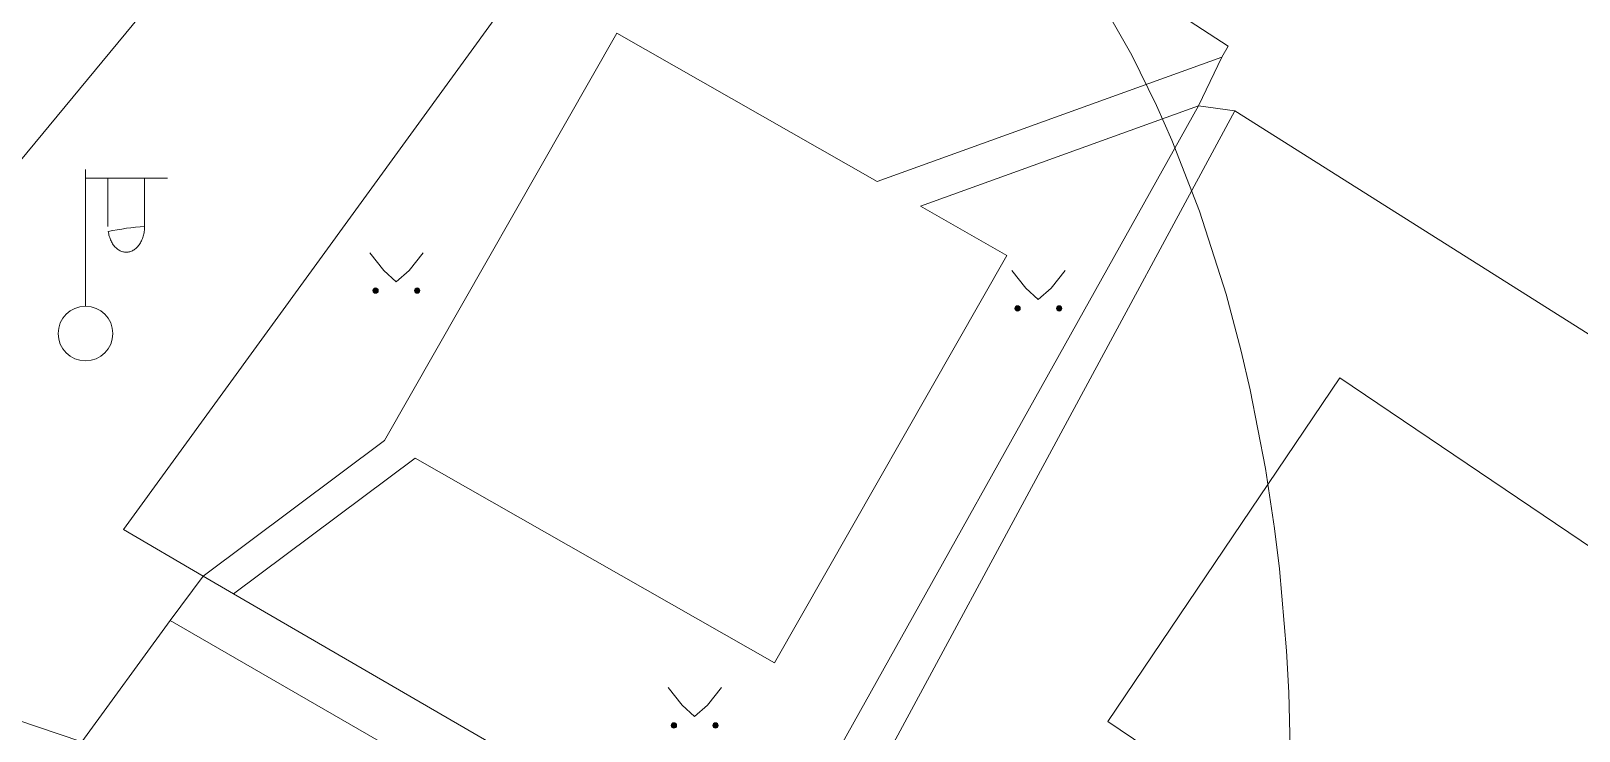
# Model space of a CAD drawing. Extents: x 1000 to 4000, y -5000 to -1000.
# Drawn here: x 1404.2 to 1460.8, y -4439.4 to -4413.8 of the extents above; entities that cross this region are included whole.
import ezdxf

# ---------------------------------------------------------------- set-up
doc = ezdxf.new("R2010")
doc.units = 0
doc.header["$MEASUREMENT"] = 0
for name, color, linetype in [('СЛОЙ_11', 7, 'CONTINUOUS'), ('СЛОЙ_24', 7, 'CONTINUOUS'), ('СЛОЙ_3', 7, 'CONTINUOUS'), ('СЛОЙ_41', 7, 'CONTINUOUS'), ('СЛОЙ_50', 7, 'CONTINUOUS')]:
    doc.layers.add(name, color=color, linetype=linetype)

msp = doc.modelspace()

# ---------------------------------------------------------------- linework, layer by layer
at = {"layer": 'СЛОЙ_11', "color": 253, "linetype": 'Continuous', "lineweight": 0}
msp.add_lwpolyline([(1443.582, -4439.083), (1459.865, -4450.079), (1468.359, -4437.502), (1452.075, -4426.505)], close=True, dxfattribs=at)
at = {"layer": 'СЛОЙ_24', "color": 253, "linetype": 'Continuous', "lineweight": 0}
for p, q in [((1435.149, -4419.326), (1447.763, -4414.776)), ((1446.906, -4416.557), (1447.763, -4414.776)), ((1432.059, -4446.681), (1448.231, -4416.735)), ((1436.73, -4420.228), (1446.906, -4416.557)), ((1448.231, -4416.735), (1446.906, -4416.557)), ((1417.106, -4428.801), (1410.468, -4433.762)), ((1418.231, -4429.443), (1411.582, -4434.413)), ((1409.27, -4435.388), (1410.468, -4433.762)), ((1410.468, -4433.762), (1411.582, -4434.413))]:
    msp.add_line(p, q, dxfattribs=at)
for points in [[(1407.553, -4432.06), (1424.951, -4408.107), (1429.525, -4402.359), (1447.988, -4414.365)], [(1393.285, -4415.163), (1402.075, -4420.6), (1410.388, -4410.563)], [(1417.106, -4428.801), (1425.611, -4413.887), (1435.149, -4419.326)], [(1447.763, -4414.776), (1447.988, -4414.365)], [(1411.582, -4434.413), (1430.717, -4445.518), (1446.906, -4416.557)], [(1448.231, -4416.735), (1470.559, -4430.823), (1470.495, -4438.932), (1460.997, -4454.009)], [(1436.73, -4420.228), (1439.887, -4422.028), (1431.381, -4436.943), (1418.231, -4429.443)], [(1407.553, -4432.06), (1410.468, -4433.762)], [(1391.091, -4457.917), (1403.617, -4439.006), (1406.037, -4439.826), (1409.27, -4435.388)], [(1409.27, -4435.388), (1429.237, -4446.916)]]:
    msp.add_lwpolyline(points, dxfattribs=at)
at = {"layer": 'СЛОЙ_3', "color": 253, "linetype": 'Continuous', "lineweight": 0}
for p, q in [((1406.167, -4423.884), (1406.167, -4418.884)), ((1406.167, -4421.884), (1406.167, -4418.884)), ((1406.167, -4419.198), (1409.167, -4419.198)), ((1406.988, -4420.966), (1406.988, -4419.198)), ((1408.33, -4420.966), (1408.33, -4419.198))]:
    msp.add_line(p, q, dxfattribs=at)
msp.add_lwpolyline([(1408.33, -4420.966, -0.035191), (1408.317, -4421.15, -0.036545), (1408.279, -4421.327, -0.03934), (1408.217, -4421.49, -0.0437), (1408.134, -4421.633, -0.049642), (1408.032, -4421.75, -0.056748), (1407.916, -4421.837, -0.0637), (1407.79, -4421.891, -0.068204), (1407.659, -4421.909, -0.068204), (1407.528, -4421.891, -0.0637), (1407.402, -4421.837, -0.056748), (1407.286, -4421.75, -0.049642), (1407.184, -4421.633, -0.0437), (1407.101, -4421.49, -0.03934), (1407.039, -4421.327, -0.036545), (1407.001, -4421.15, -0.035191)], format="xyb", close=True, dxfattribs=at)
msp.add_circle((1406.167, -4424.884), 1, dxfattribs=at)
at = {"layer": 'СЛОЙ_41', "color": 253, "linetype": 'Continuous', "lineweight": 0}
for p, q in [((1416.571, -4421.927), (1417.081, -4422.577)), ((1418.521, -4421.927), (1418.011, -4422.577)), ((1417.081, -4422.577), (1417.541, -4422.987)), ((1418.011, -4422.577), (1417.541, -4422.987)), ((1440.07, -4422.576), (1440.58, -4423.226)), ((1442.02, -4422.576), (1441.51, -4423.226)), ((1440.58, -4423.226), (1441.04, -4423.636)), ((1441.51, -4423.226), (1441.04, -4423.636)), ((1427.491, -4437.841), (1428.001, -4438.491)), ((1429.441, -4437.841), (1428.931, -4438.491)), ((1428.001, -4438.491), (1428.461, -4438.901)), ((1428.931, -4438.491), (1428.461, -4438.901))]:
    msp.add_line(p, q, dxfattribs=at)
for centre in [(1416.785, -4423.315), (1418.306, -4423.315), (1440.284, -4423.964), (1441.805, -4423.964), (1427.705, -4439.229), (1429.226, -4439.229)]:
    msp.add_circle(centre, 0.0976, dxfattribs=at)
for points in [[(1416.689, -4423.334), (1416.687, -4423.315), (1416.689, -4423.296)], [(1416.694, -4423.352), (1416.689, -4423.296), (1416.694, -4423.278)], [(1416.689, -4423.334), (1416.689, -4423.296), (1416.694, -4423.352)], [(1416.703, -4423.369), (1416.694, -4423.278), (1416.703, -4423.261)], [(1416.694, -4423.352), (1416.694, -4423.278), (1416.703, -4423.369)], [(1416.716, -4423.384), (1416.703, -4423.261), (1416.716, -4423.246)], [(1416.703, -4423.369), (1416.703, -4423.261), (1416.716, -4423.384)], [(1416.73, -4423.396), (1416.716, -4423.246), (1416.73, -4423.234)], [(1416.716, -4423.384), (1416.716, -4423.246), (1416.73, -4423.396)], [(1416.747, -4423.405), (1416.73, -4423.234), (1416.747, -4423.225)], [(1416.73, -4423.396), (1416.73, -4423.234), (1416.747, -4423.405)], [(1416.766, -4423.411), (1416.747, -4423.225), (1416.766, -4423.219)], [(1416.747, -4423.405), (1416.747, -4423.225), (1416.766, -4423.411)], [(1416.785, -4423.413), (1416.766, -4423.219), (1416.785, -4423.217)], [(1416.766, -4423.411), (1416.766, -4423.219), (1416.785, -4423.413)], [(1418.21, -4423.334), (1418.208, -4423.315), (1418.21, -4423.296)], [(1418.215, -4423.352), (1418.21, -4423.296), (1418.215, -4423.278)], [(1418.21, -4423.334), (1418.21, -4423.296), (1418.215, -4423.352)], [(1418.224, -4423.369), (1418.215, -4423.278), (1418.224, -4423.261)], [(1418.215, -4423.352), (1418.215, -4423.278), (1418.224, -4423.369)], [(1418.237, -4423.384), (1418.224, -4423.261), (1418.237, -4423.246)], [(1418.224, -4423.369), (1418.224, -4423.261), (1418.237, -4423.384)], [(1418.251, -4423.396), (1418.237, -4423.246), (1418.251, -4423.234)], [(1418.237, -4423.384), (1418.237, -4423.246), (1418.251, -4423.396)], [(1418.268, -4423.405), (1418.251, -4423.234), (1418.268, -4423.225)], [(1418.251, -4423.396), (1418.251, -4423.234), (1418.268, -4423.405)], [(1418.287, -4423.411), (1418.268, -4423.225), (1418.287, -4423.219)], [(1418.268, -4423.405), (1418.268, -4423.225), (1418.287, -4423.411)], [(1418.306, -4423.413), (1418.287, -4423.219), (1418.306, -4423.217)], [(1418.287, -4423.411), (1418.287, -4423.219), (1418.306, -4423.413)], [(1440.188, -4423.983), (1440.186, -4423.964), (1440.188, -4423.945)], [(1440.193, -4424.001), (1440.188, -4423.945), (1440.193, -4423.927)], [(1440.188, -4423.983), (1440.188, -4423.945), (1440.193, -4424.001)], [(1440.202, -4424.018), (1440.193, -4423.927), (1440.202, -4423.91)], [(1440.193, -4424.001), (1440.193, -4423.927), (1440.202, -4424.018)], [(1440.215, -4424.033), (1440.202, -4423.91), (1440.215, -4423.895)], [(1440.202, -4424.018), (1440.202, -4423.91), (1440.215, -4424.033)], [(1440.229, -4424.045), (1440.215, -4423.895), (1440.229, -4423.883)], [(1440.215, -4424.033), (1440.215, -4423.895), (1440.229, -4424.045)], [(1440.246, -4424.054), (1440.229, -4423.883), (1440.246, -4423.874)], [(1440.229, -4424.045), (1440.229, -4423.883), (1440.246, -4424.054)], [(1440.265, -4424.06), (1440.246, -4423.874), (1440.265, -4423.868)], [(1440.246, -4424.054), (1440.246, -4423.874), (1440.265, -4424.06)], [(1440.284, -4424.062), (1440.265, -4423.868), (1440.284, -4423.866)], [(1440.265, -4424.06), (1440.265, -4423.868), (1440.284, -4424.062)], [(1441.709, -4423.983), (1441.707, -4423.964), (1441.709, -4423.945)], [(1441.714, -4424.001), (1441.709, -4423.945), (1441.714, -4423.927)], [(1441.709, -4423.983), (1441.709, -4423.945), (1441.714, -4424.001)], [(1441.723, -4424.018), (1441.714, -4423.927), (1441.723, -4423.91)], [(1441.714, -4424.001), (1441.714, -4423.927), (1441.723, -4424.018)], [(1441.736, -4424.033), (1441.723, -4423.91), (1441.736, -4423.895)], [(1441.723, -4424.018), (1441.723, -4423.91), (1441.736, -4424.033)], [(1441.75, -4424.045), (1441.736, -4423.895), (1441.75, -4423.883)], [(1441.736, -4424.033), (1441.736, -4423.895), (1441.75, -4424.045)], [(1441.767, -4424.054), (1441.75, -4423.883), (1441.767, -4423.874)], [(1441.75, -4424.045), (1441.75, -4423.883), (1441.767, -4424.054)], [(1441.786, -4424.06), (1441.767, -4423.874), (1441.786, -4423.868)], [(1441.767, -4424.054), (1441.767, -4423.874), (1441.786, -4424.06)], [(1441.805, -4424.062), (1441.786, -4423.868), (1441.805, -4423.866)], [(1441.786, -4424.06), (1441.786, -4423.868), (1441.805, -4424.062)], [(1427.609, -4439.248), (1427.607, -4439.229), (1427.609, -4439.21)], [(1427.614, -4439.266), (1427.609, -4439.21), (1427.614, -4439.192)], [(1427.609, -4439.248), (1427.609, -4439.21), (1427.614, -4439.266)], [(1427.623, -4439.283), (1427.614, -4439.192), (1427.623, -4439.175)], [(1427.614, -4439.266), (1427.614, -4439.192), (1427.623, -4439.283)], [(1427.636, -4439.298), (1427.623, -4439.175), (1427.636, -4439.16)], [(1427.623, -4439.283), (1427.623, -4439.175), (1427.636, -4439.298)], [(1427.65, -4439.31), (1427.636, -4439.16), (1427.65, -4439.148)], [(1427.636, -4439.298), (1427.636, -4439.16), (1427.65, -4439.31)], [(1427.667, -4439.319), (1427.65, -4439.148), (1427.667, -4439.139)], [(1427.65, -4439.31), (1427.65, -4439.148), (1427.667, -4439.319)], [(1427.686, -4439.325), (1427.667, -4439.139), (1427.686, -4439.133)], [(1427.667, -4439.319), (1427.667, -4439.139), (1427.686, -4439.325)], [(1427.705, -4439.327), (1427.686, -4439.133), (1427.705, -4439.131)], [(1427.686, -4439.325), (1427.686, -4439.133), (1427.705, -4439.327)], [(1429.13, -4439.248), (1429.128, -4439.229), (1429.13, -4439.21)], [(1429.135, -4439.266), (1429.13, -4439.21), (1429.135, -4439.192)], [(1429.13, -4439.248), (1429.13, -4439.21), (1429.135, -4439.266)], [(1429.144, -4439.283), (1429.135, -4439.192), (1429.144, -4439.175)], [(1429.135, -4439.266), (1429.135, -4439.192), (1429.144, -4439.283)], [(1429.157, -4439.298), (1429.144, -4439.175), (1429.157, -4439.16)], [(1429.144, -4439.283), (1429.144, -4439.175), (1429.157, -4439.298)], [(1429.171, -4439.31), (1429.157, -4439.16), (1429.171, -4439.148)], [(1429.157, -4439.298), (1429.157, -4439.16), (1429.171, -4439.31)], [(1429.188, -4439.319), (1429.171, -4439.148), (1429.188, -4439.139)], [(1429.171, -4439.31), (1429.171, -4439.148), (1429.188, -4439.319)], [(1429.207, -4439.325), (1429.188, -4439.139), (1429.207, -4439.133)], [(1429.188, -4439.319), (1429.188, -4439.139), (1429.207, -4439.325)], [(1429.226, -4439.327), (1429.207, -4439.133), (1429.226, -4439.131)], [(1429.207, -4439.325), (1429.207, -4439.133), (1429.226, -4439.327)]]:
    msp.add_solid(points, dxfattribs=at)
at = {"layer": 'СЛОЙ_41', "color": 253, "linetype": 'Continuous', "lineweight": 0, "extrusion": (0, 0, -1)}
for points in [[(-1416.785, -4423.413), (-1416.785, -4423.217), (-1416.804, -4423.411)], [(-1416.804, -4423.411), (-1416.785, -4423.217), (-1416.804, -4423.219)], [(-1416.804, -4423.411), (-1416.804, -4423.219), (-1416.822, -4423.405)], [(-1416.822, -4423.405), (-1416.804, -4423.219), (-1416.822, -4423.225)], [(-1416.822, -4423.405), (-1416.822, -4423.225), (-1416.839, -4423.396)], [(-1416.839, -4423.396), (-1416.822, -4423.225), (-1416.839, -4423.234)], [(-1416.839, -4423.396), (-1416.839, -4423.234), (-1416.854, -4423.384)], [(-1416.854, -4423.384), (-1416.839, -4423.234), (-1416.854, -4423.246)], [(-1416.854, -4423.384), (-1416.854, -4423.246), (-1416.866, -4423.369)], [(-1416.866, -4423.369), (-1416.854, -4423.246), (-1416.866, -4423.261)], [(-1416.866, -4423.369), (-1416.866, -4423.261), (-1416.875, -4423.352)], [(-1416.875, -4423.352), (-1416.866, -4423.261), (-1416.875, -4423.278)], [(-1416.875, -4423.352), (-1416.875, -4423.278), (-1416.88, -4423.334)], [(-1416.88, -4423.334), (-1416.875, -4423.278), (-1416.88, -4423.296)], [(-1416.88, -4423.334), (-1416.88, -4423.296), (-1416.882, -4423.315)], [(-1418.306, -4423.413), (-1418.306, -4423.217), (-1418.325, -4423.411)], [(-1418.325, -4423.411), (-1418.306, -4423.217), (-1418.325, -4423.219)], [(-1418.325, -4423.411), (-1418.325, -4423.219), (-1418.343, -4423.405)], [(-1418.343, -4423.405), (-1418.325, -4423.219), (-1418.343, -4423.225)], [(-1418.343, -4423.405), (-1418.343, -4423.225), (-1418.36, -4423.396)], [(-1418.36, -4423.396), (-1418.343, -4423.225), (-1418.36, -4423.234)], [(-1418.36, -4423.396), (-1418.36, -4423.234), (-1418.375, -4423.384)], [(-1418.375, -4423.384), (-1418.36, -4423.234), (-1418.375, -4423.246)], [(-1418.375, -4423.384), (-1418.375, -4423.246), (-1418.387, -4423.369)], [(-1418.387, -4423.369), (-1418.375, -4423.246), (-1418.387, -4423.261)], [(-1418.387, -4423.369), (-1418.387, -4423.261), (-1418.396, -4423.352)], [(-1418.396, -4423.352), (-1418.387, -4423.261), (-1418.396, -4423.278)], [(-1418.396, -4423.352), (-1418.396, -4423.278), (-1418.401, -4423.334)], [(-1418.401, -4423.334), (-1418.396, -4423.278), (-1418.401, -4423.296)], [(-1418.401, -4423.334), (-1418.401, -4423.296), (-1418.403, -4423.315)], [(-1440.284, -4424.062), (-1440.284, -4423.866), (-1440.303, -4424.06)], [(-1440.303, -4424.06), (-1440.284, -4423.866), (-1440.303, -4423.868)], [(-1440.303, -4424.06), (-1440.303, -4423.868), (-1440.321, -4424.054)], [(-1440.321, -4424.054), (-1440.303, -4423.868), (-1440.321, -4423.874)], [(-1440.321, -4424.054), (-1440.321, -4423.874), (-1440.338, -4424.045)], [(-1440.338, -4424.045), (-1440.321, -4423.874), (-1440.338, -4423.883)], [(-1440.338, -4424.045), (-1440.338, -4423.883), (-1440.353, -4424.033)], [(-1440.353, -4424.033), (-1440.338, -4423.883), (-1440.353, -4423.895)], [(-1440.353, -4424.033), (-1440.353, -4423.895), (-1440.365, -4424.018)], [(-1440.365, -4424.018), (-1440.353, -4423.895), (-1440.365, -4423.91)], [(-1440.365, -4424.018), (-1440.365, -4423.91), (-1440.374, -4424.001)], [(-1440.374, -4424.001), (-1440.365, -4423.91), (-1440.374, -4423.927)], [(-1440.374, -4424.001), (-1440.374, -4423.927), (-1440.379, -4423.983)], [(-1440.379, -4423.983), (-1440.374, -4423.927), (-1440.379, -4423.945)], [(-1440.379, -4423.983), (-1440.379, -4423.945), (-1440.381, -4423.964)], [(-1441.805, -4424.062), (-1441.805, -4423.866), (-1441.824, -4424.06)], [(-1441.824, -4424.06), (-1441.805, -4423.866), (-1441.824, -4423.868)], [(-1441.824, -4424.06), (-1441.824, -4423.868), (-1441.842, -4424.054)], [(-1441.842, -4424.054), (-1441.824, -4423.868), (-1441.842, -4423.874)], [(-1441.842, -4424.054), (-1441.842, -4423.874), (-1441.859, -4424.045)], [(-1441.859, -4424.045), (-1441.842, -4423.874), (-1441.859, -4423.883)], [(-1441.859, -4424.045), (-1441.859, -4423.883), (-1441.874, -4424.033)], [(-1441.874, -4424.033), (-1441.859, -4423.883), (-1441.874, -4423.895)], [(-1441.874, -4424.033), (-1441.874, -4423.895), (-1441.886, -4424.018)], [(-1441.886, -4424.018), (-1441.874, -4423.895), (-1441.886, -4423.91)], [(-1441.886, -4424.018), (-1441.886, -4423.91), (-1441.895, -4424.001)], [(-1441.895, -4424.001), (-1441.886, -4423.91), (-1441.895, -4423.927)], [(-1441.895, -4424.001), (-1441.895, -4423.927), (-1441.9, -4423.983)], [(-1441.9, -4423.983), (-1441.895, -4423.927), (-1441.9, -4423.945)], [(-1441.9, -4423.983), (-1441.9, -4423.945), (-1441.902, -4423.964)], [(-1427.705, -4439.327), (-1427.705, -4439.131), (-1427.724, -4439.325)], [(-1427.724, -4439.325), (-1427.705, -4439.131), (-1427.724, -4439.133)], [(-1427.724, -4439.325), (-1427.724, -4439.133), (-1427.742, -4439.319)], [(-1427.742, -4439.319), (-1427.724, -4439.133), (-1427.742, -4439.139)], [(-1427.742, -4439.319), (-1427.742, -4439.139), (-1427.759, -4439.31)], [(-1427.759, -4439.31), (-1427.742, -4439.139), (-1427.759, -4439.148)], [(-1427.759, -4439.31), (-1427.759, -4439.148), (-1427.774, -4439.298)], [(-1427.774, -4439.298), (-1427.759, -4439.148), (-1427.774, -4439.16)], [(-1427.774, -4439.298), (-1427.774, -4439.16), (-1427.786, -4439.283)], [(-1427.786, -4439.283), (-1427.774, -4439.16), (-1427.786, -4439.175)], [(-1427.786, -4439.283), (-1427.786, -4439.175), (-1427.795, -4439.266)], [(-1427.795, -4439.266), (-1427.786, -4439.175), (-1427.795, -4439.192)], [(-1427.795, -4439.266), (-1427.795, -4439.192), (-1427.8, -4439.248)], [(-1427.8, -4439.248), (-1427.795, -4439.192), (-1427.8, -4439.21)], [(-1427.8, -4439.248), (-1427.8, -4439.21), (-1427.802, -4439.229)], [(-1429.226, -4439.327), (-1429.226, -4439.131), (-1429.245, -4439.325)], [(-1429.245, -4439.325), (-1429.226, -4439.131), (-1429.245, -4439.133)], [(-1429.245, -4439.325), (-1429.245, -4439.133), (-1429.263, -4439.319)], [(-1429.263, -4439.319), (-1429.245, -4439.133), (-1429.263, -4439.139)], [(-1429.263, -4439.319), (-1429.263, -4439.139), (-1429.28, -4439.31)], [(-1429.28, -4439.31), (-1429.263, -4439.139), (-1429.28, -4439.148)], [(-1429.28, -4439.31), (-1429.28, -4439.148), (-1429.295, -4439.298)], [(-1429.295, -4439.298), (-1429.28, -4439.148), (-1429.295, -4439.16)], [(-1429.295, -4439.298), (-1429.295, -4439.16), (-1429.307, -4439.283)], [(-1429.307, -4439.283), (-1429.295, -4439.16), (-1429.307, -4439.175)], [(-1429.307, -4439.283), (-1429.307, -4439.175), (-1429.316, -4439.266)], [(-1429.316, -4439.266), (-1429.307, -4439.175), (-1429.316, -4439.192)], [(-1429.316, -4439.266), (-1429.316, -4439.192), (-1429.321, -4439.248)], [(-1429.321, -4439.248), (-1429.316, -4439.192), (-1429.321, -4439.21)], [(-1429.321, -4439.248), (-1429.321, -4439.21), (-1429.323, -4439.229)]]:
    msp.add_solid(points, dxfattribs=at)
at = {"layer": 'СЛОЙ_50', "color": 253, "linetype": 'Continuous', "lineweight": 0}
msp.add_lwpolyline([(1445.847, -4468.344), (1446.661, -4465.797), (1447.202, -4463.901), (1447.931, -4461.054), (1448.841, -4456.779), (1449.532, -4452.498), (1449.795, -4450.355), (1450.147, -4446.219), (1450.244, -4444.155), (1450.29, -4441.074), (1450.214, -4438.018), (1450.129, -4436.503), (1449.865, -4433.502), (1449.685, -4432.02), (1449.355, -4429.821), (1448.799, -4426.943), (1448.472, -4425.53), (1447.917, -4423.446), (1446.942, -4420.407), (1445.927, -4417.803), (1445.367, -4416.538), (1444.46, -4414.692), (1442.947, -4412.043), (1441.777, -4410.326)], dxfattribs=at)

doc.saveas('drawing.dxf')
